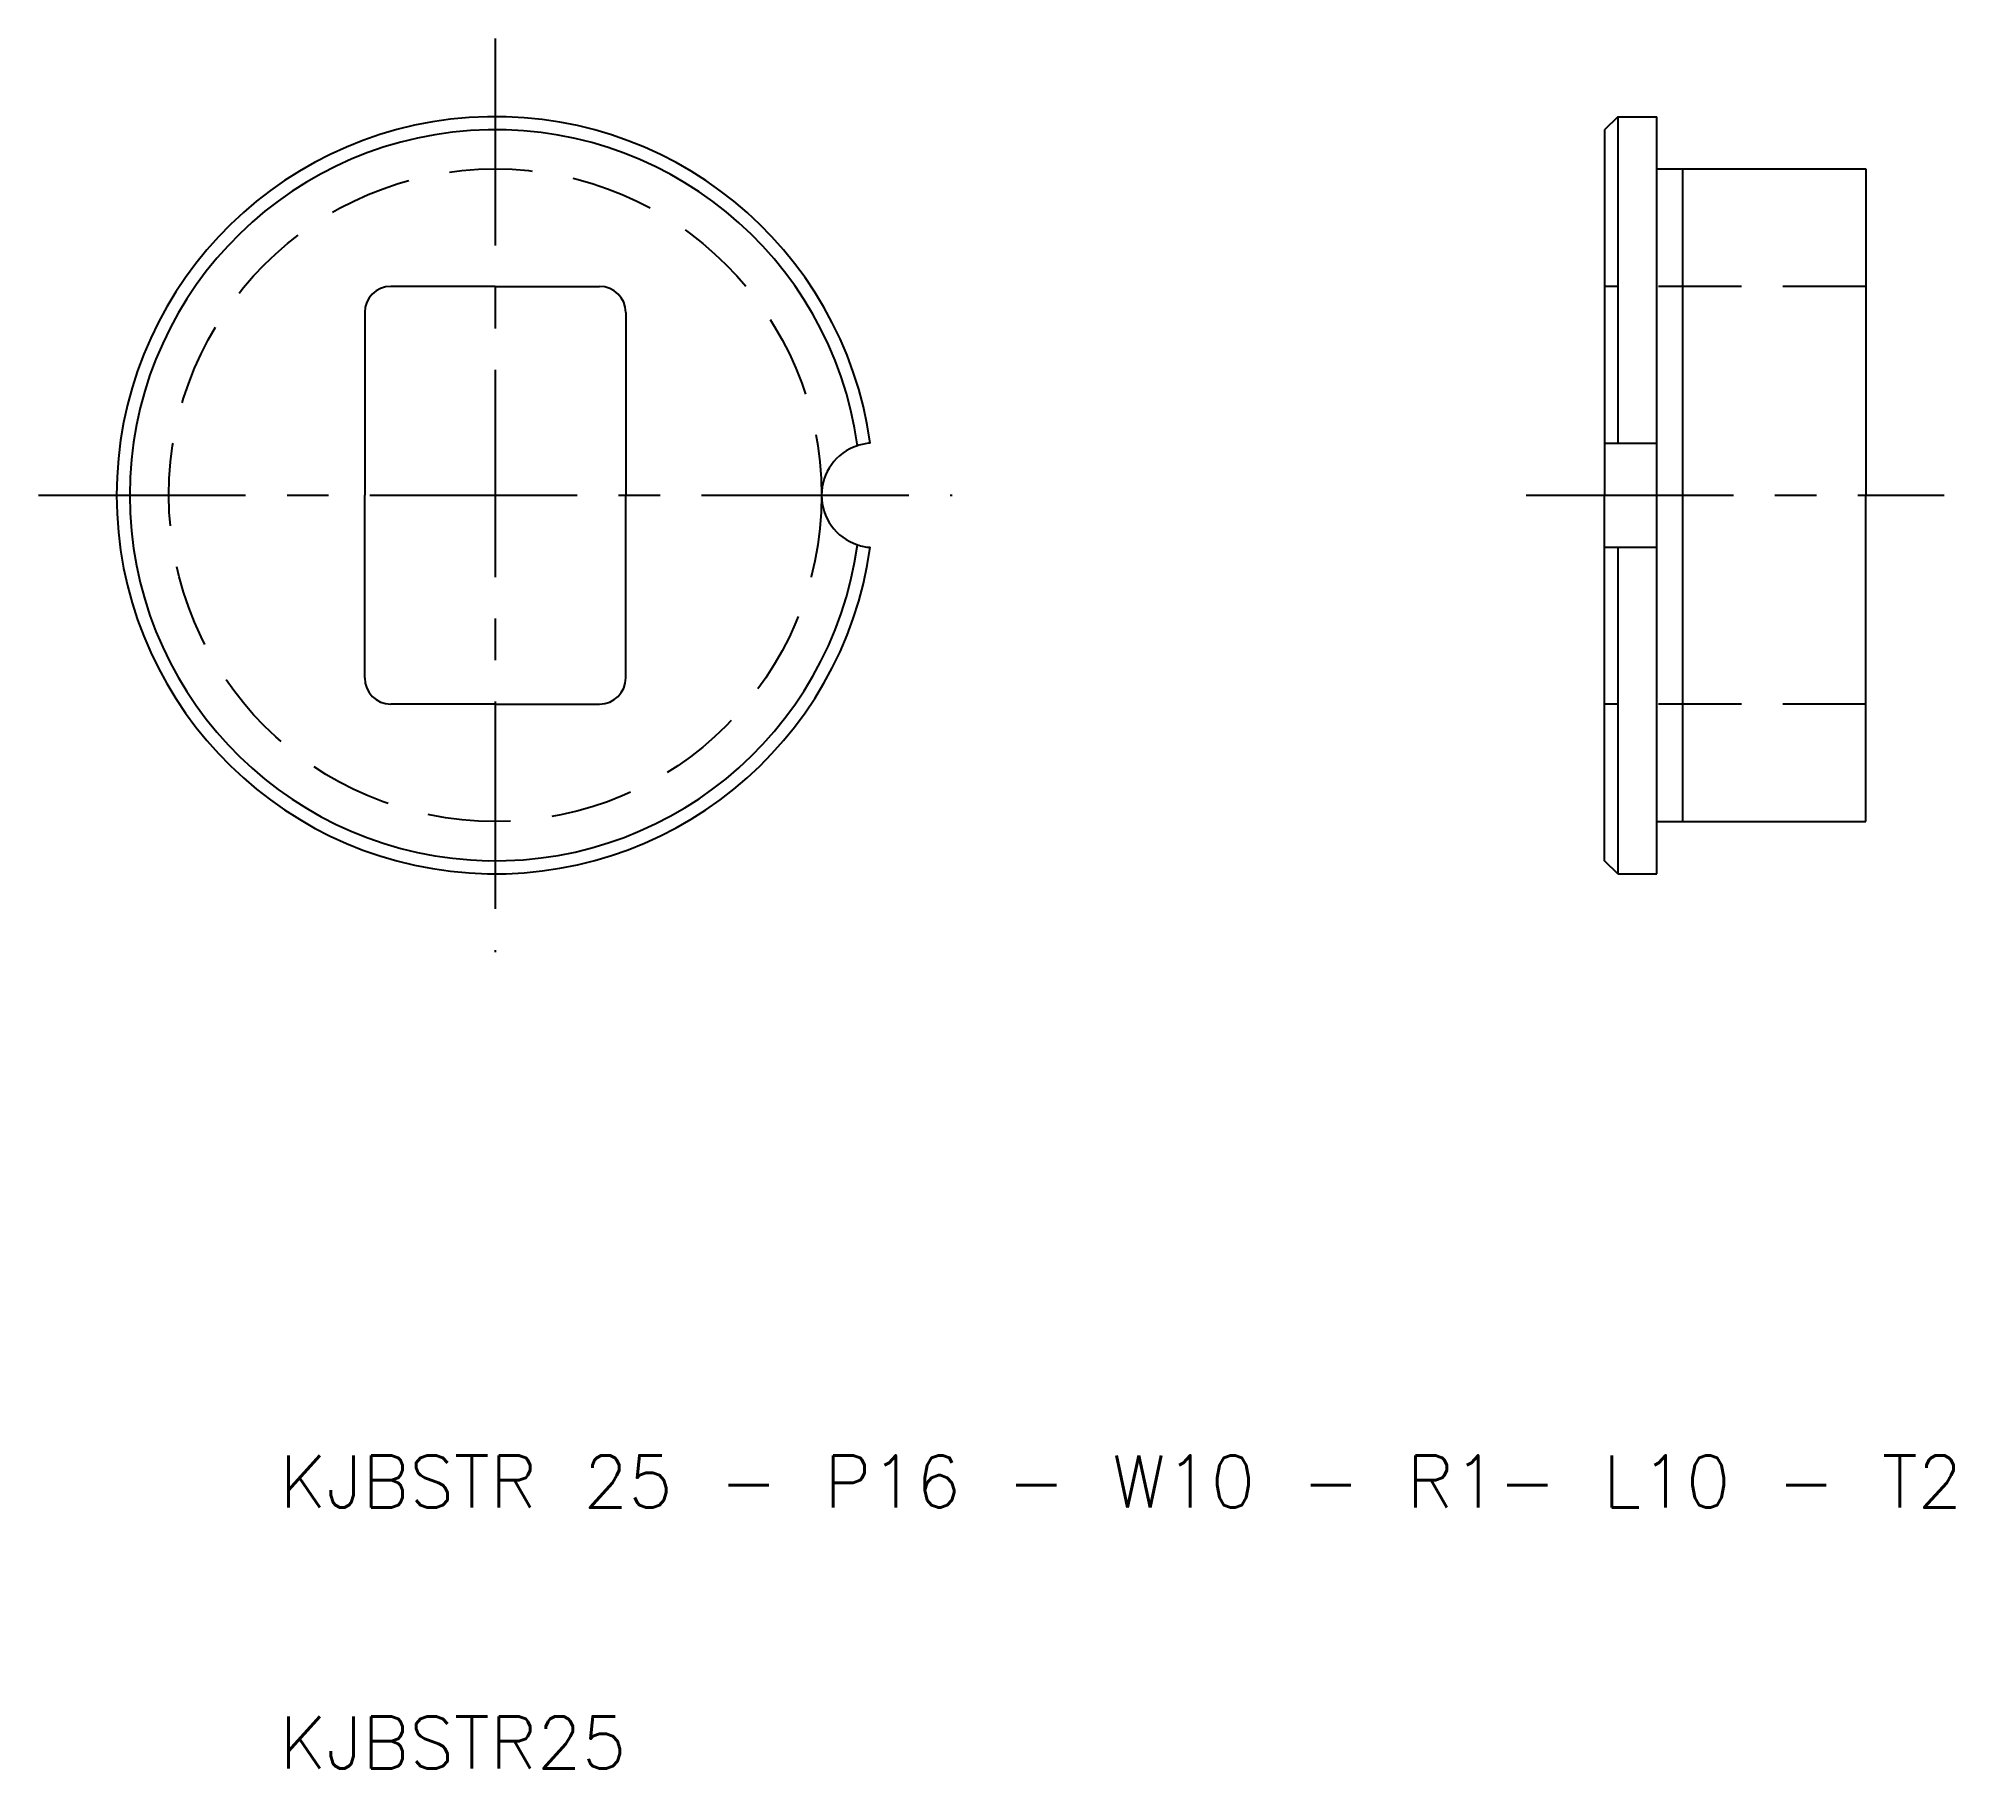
# Model space of a CAD drawing. Extents: x -10 to 63.4, y 1.2 to 67.5.
import ezdxf

# ---------------------------------------------------------------- set-up
doc = ezdxf.new("R2010")
doc.units = 0
doc.header["$LTSCALE"] = 0.25
doc.linetypes.add('CENTER', pattern=[50.8, 31.75, -6.35, 6.35, -6.35])
doc.linetypes.add('DASHED', pattern=[19.05, 12.7, -6.35])
doc.layers.get('0').update_dxf_attribs({"linetype": 'CONTINUOUS'})
doc.layers.add('CENTER', color=1, linetype='CENTER')
doc.styles.get("Standard").update_dxf_attribs({"font": 'txt.shx'})

msp = doc.modelspace()

# ---------------------------------------------------------------- linework, layer by layer
for p, q in [((50.5, 64.5), (50, 64)), ((50, 64), (50, 50)), ((50.5, 64.5), (50.5, 51.99)), ((50.5, 64.5), (52, 64.5)), ((52, 62.5), (52, 64.5)), ((52, 37.5), (52, 62.5)), ((52, 62.5), (60, 62.5)), ((53, 37.5), (53, 62.5)), ((60, 62.5), (60, 50)), ((7.507, 58), (3.507, 58)), ((7.507, 58), (11.507, 58)), ((2.507, 57), (2.507, 50)), ((12.507, 57), (12.507, 50)), ((50, 51.99), (52, 51.99)), ((2.507, 43), (2.507, 50)), ((12.507, 43), (12.507, 50)), ((50, 36), (50, 50)), ((60, 37.5), (60, 50)), ((50, 48.01), (52, 48.01)), ((50.5, 48.01), (50.5, 35.5)), ((7.507, 42), (3.507, 42)), ((7.507, 42), (11.507, 42)), ((52, 37.5), (60, 37.5)), ((52, 35.5), (52, 37.5)), ((50.5, 35.5), (50, 36)), ((50.5, 35.5), (52, 35.5))]:
    msp.add_line(p, q)
at = {"color": 3, "linetype": 'DASHED'}
for p, q in [((60, 58), (50, 58)), ((60, 42), (50, 42))]:
    msp.add_line(p, q, dxfattribs=at)
msp.add_circle((7.507, 50), 12.5, dxfattribs=at)
for centre, radius, start, end in [((7.507, 50), 14.5, 7.90914, 352.09086), ((7.507, 50), 14, 7.79337, 352.20663), ((3.507, 57), 1, 90, 180), ((11.507, 57), 1, 0, 90), ((22.007, 50), 2, 108.34, 251.66), ((22.007, 50), 2, 93.95457, 108.34), ((22.007, 50), 2, 251.66, 266.04543), ((3.507, 43), 1, 180, 270), ((11.507, 43), 1, 270, 0)]:
    msp.add_arc(centre, radius, start, end)
at = {"layer": 'CENTER', "color": 1, "linetype": 'CENTER'}
for p, q in [((7.507, 67.5), (7.507, 32.5)), ((-9.993, 50), (25.007, 50)), ((47, 50), (63, 50))]:
    msp.add_line(p, q, dxfattribs=at)

# ---------------------------------------------------------------- texts
for s, p in [('KJBSTR 25 - P16 - W10 - R1- L10 - T2', (-0.755, 11.226)), ('KJBSTR25', (-0.755, 1.226))]:
    msp.add_text(s, height=2).set_placement(p)

doc.saveas('drawing.dxf')
